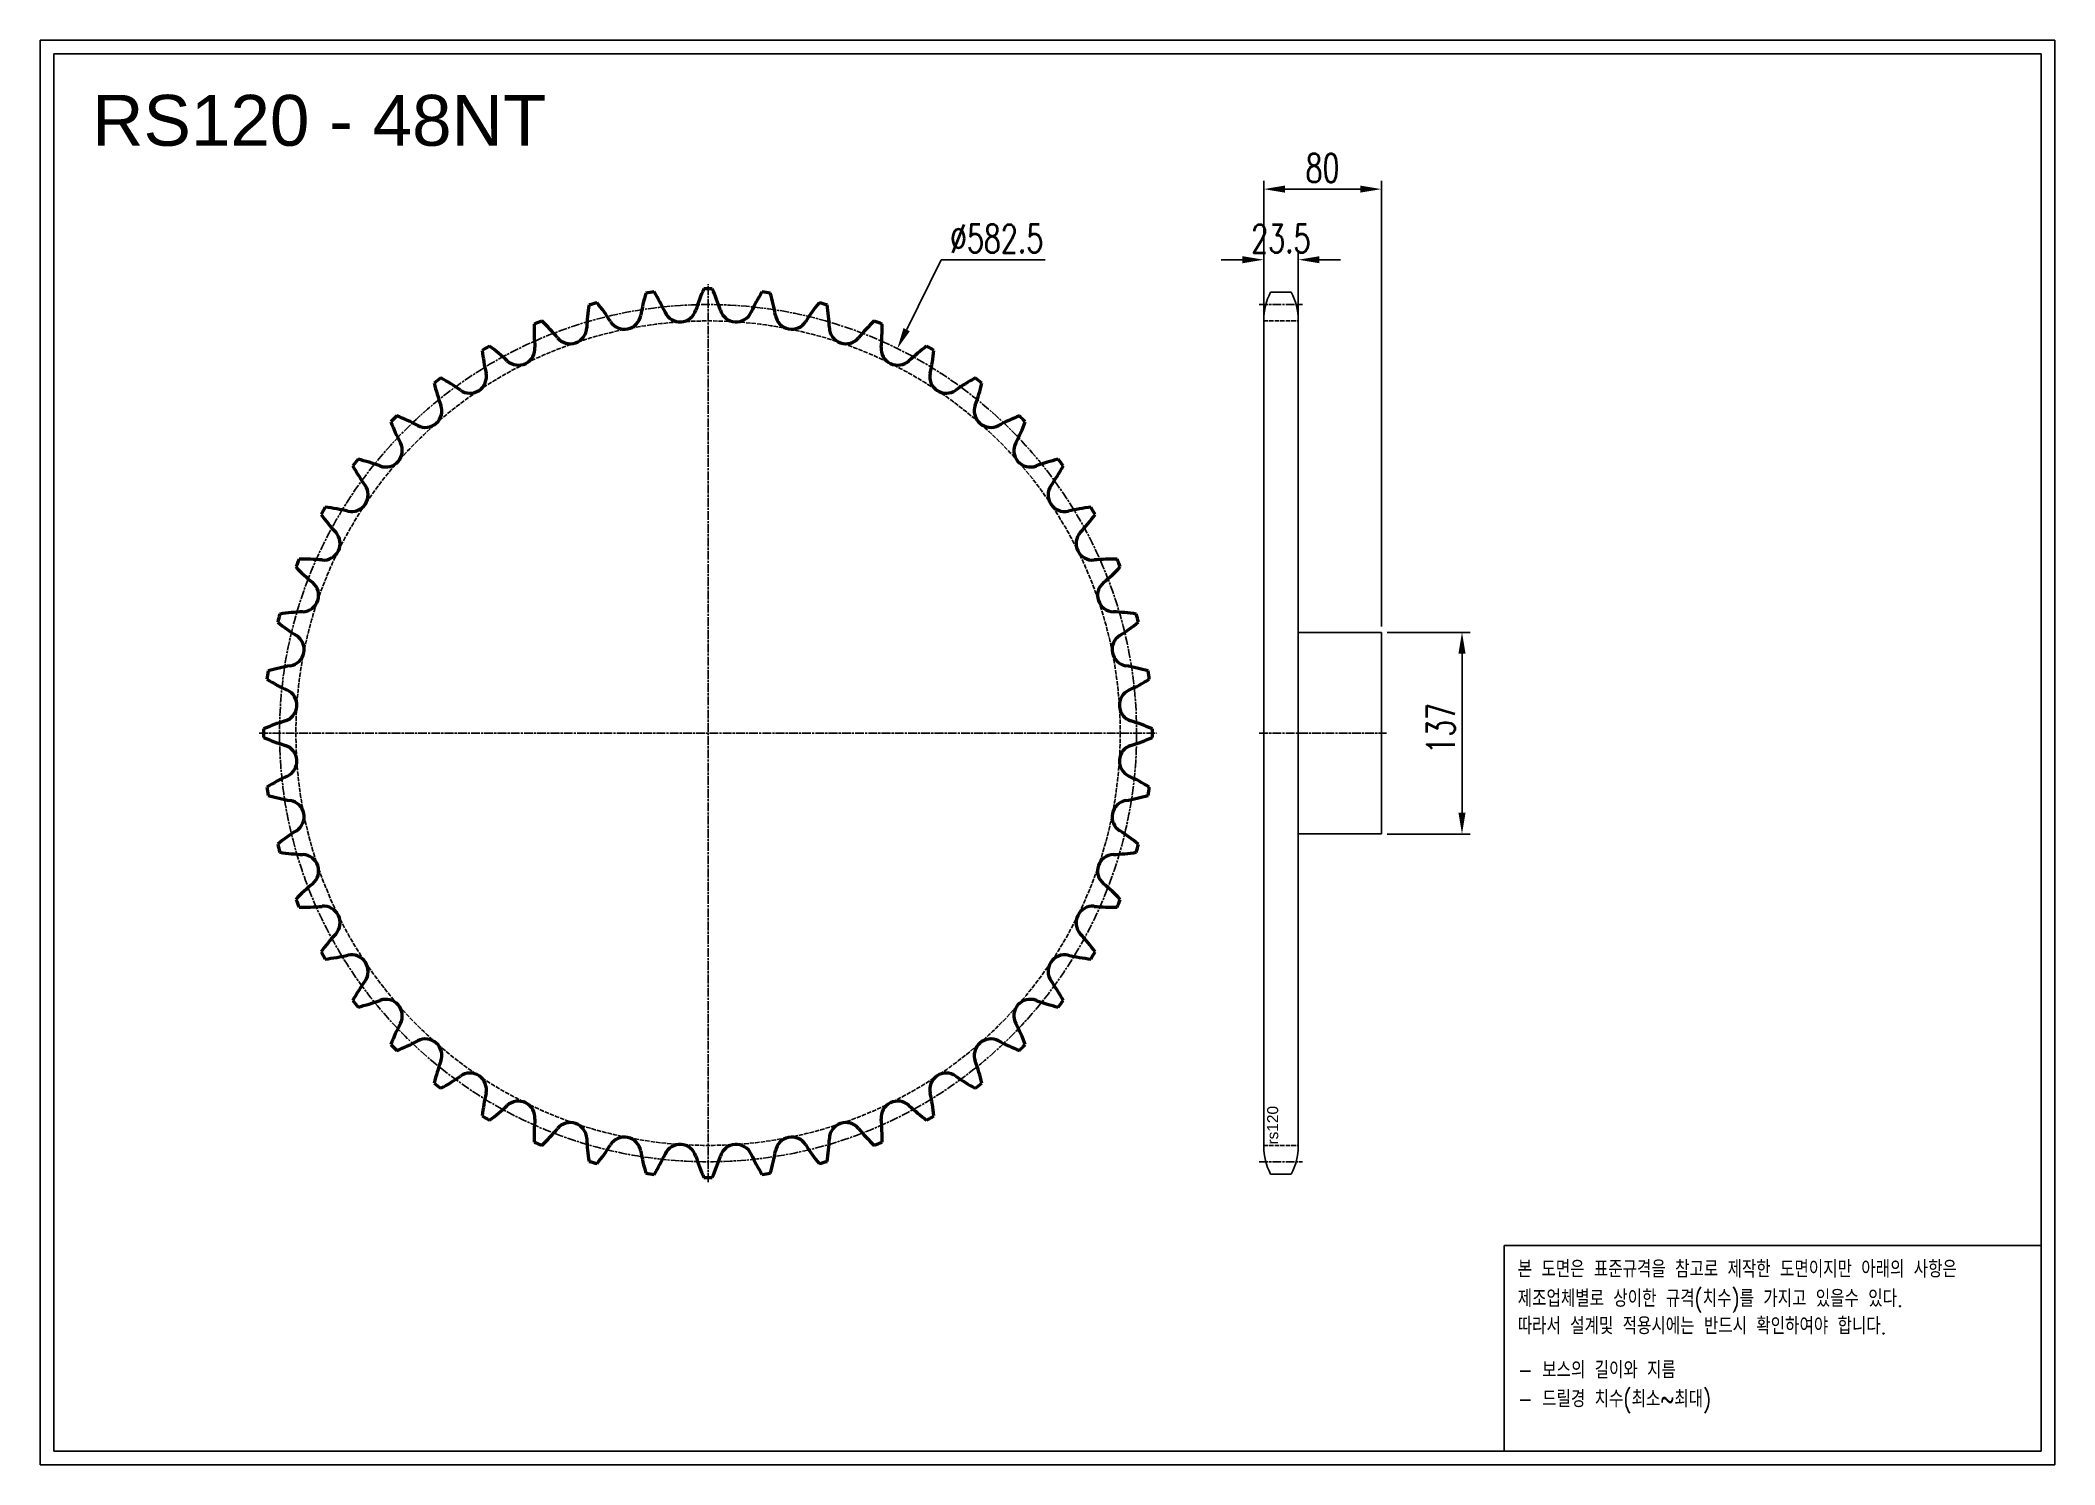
# Model space of a CAD drawing. Header units: millimetres. Extents: x -54037 to -52668, y 42126 to 43094.
import ezdxf

# ---------------------------------------------------------------- set-up
doc = ezdxf.new("R2010")
doc.units = ezdxf.units.MM
for name, pattern in [('AM_ISO02W050', [7.5, 6, -1.5]), ('AM_ISO02W050x2', [3.75, 3, -0.75]), ('AM_ISO08W050', [18, 12, -1.5, 3, -1.5]), ('AM_ISO08W050x2', [9, 6, -0.75, 1.5, -0.75])]:
    doc.linetypes.add(name, pattern=pattern)
for name, color, linetype, lineweight in [('AM_0N', 7, 'Continuous', 50), ('AM_3N', 6, 'AM_ISO02W050', 25), ('AM_7', 4, 'AM_ISO08W050', 25), ('AM_7N', 4, 'AM_ISO08W050', 25)]:
    doc.layers.add(name, color=color, linetype=linetype, lineweight=lineweight)
doc.layers.add('S-DIM', color=7, linetype='Continuous')
doc.styles.add('HAN', font='ROMANS.shx', dxfattribs={"width": 0.7, "bigfont": 'whgtxt.shx'})
doc.styles.add('HSG', font='SIMPLEX.shx', dxfattribs={"width": 0.7, "bigfont": 'HSG.shx'})
doc.styles.get("Standard").update_dxf_attribs({"font": 'arial.ttf'})
doc.dimstyles.new('APP32', dxfattribs={"dimscale": 8, "dimtxt": 2.4, "dimasz": 1.8, "dimexe": 0.7, "dimexo": 0.5, "dimgap": 0.6, "dimtad": 1, "dimtoh": 1, "dimdec": 1, "dimrnd": 0.01, "dimzin": 9, "dimdsep": 46, "dimtxsty": 'HSG', "dimcen": 0, "dimclrd": 1, "dimclre": 1, "dimclrt": 256, "dimazin": 2, "dimtp": 1, "dimtm": 1, "dimtfac": 0.5, "dimtdec": 1, "dimtofl": 0, "dimtmove": 0, "dimatfit": 3, "dimfxl": 0, "dimtvp": 1, "dimtolj": 2, "dimlwd": -1, "dimlwe": -1, "dimarcsym": 0})

# ---------------------------------------------------------------- blocks, each defined once
blk = doc.blocks.new('*D1')
at = {"layer": 'Defpoints', "color": 0, "transparency": 16777216}
for p in [(-53454.2, 42884.4), (-53711.4, 42361.7)]:
    blk.add_point(p, dxfattribs=at)
at = {"layer": 'S-DIM', "color": 1, "transparency": 16777216}
for p, q in [((-53424.5, 42944.8), (-53447.8, 42897.3)), ((-53353.7, 42944.8), (-53424.5, 42944.8))]:
    blk.add_line(p, q, dxfattribs=at)
blk.add_solid([(-53450, 42898.4), (-53445.7, 42896.2), (-53454.2, 42884.4)], dxfattribs=at)
at = {"layer": 'S-DIM', "transparency": 16777216, "insert": (-53386.7, 42959.2), "char_height": 19.2, "attachment_point": 5, "style": 'HSG'}
blk.add_mtext('\\A2;∅582.5', dxfattribs=at)
blk = doc.blocks.new('*D2')
at = {"layer": 'Defpoints', "color": 0, "transparency": 16777216}
for p in [(-53125.2, 42691.5), (-53125.2, 42554.5), (-53070.4, 42554.5)]:
    blk.add_point(p, dxfattribs=at)
at = {"layer": 'S-DIM', "color": 1, "transparency": 16777216}
for p, q in [((-53121.2, 42691.5), (-53064.8, 42691.5)), ((-53070.4, 42677.1), (-53070.4, 42568.9)), ((-53121.2, 42554.5), (-53064.8, 42554.5))]:
    blk.add_line(p, q, dxfattribs=at)
for points in [[(-53072.8, 42677.1), (-53068, 42677.1), (-53070.4, 42691.5)], [(-53072.8, 42568.9), (-53068, 42568.9), (-53070.4, 42554.5)]]:
    blk.add_solid(points, dxfattribs=at)
at = {"layer": 'S-DIM', "transparency": 16777216, "insert": (-53084.8, 42626.3), "char_height": 19.2, "attachment_point": 5, "rotation": 90, "style": 'HSG'}
blk.add_mtext('\\A2;137', dxfattribs=at)
blk = doc.blocks.new('*D3')
at = {"layer": 'Defpoints', "color": 0, "transparency": 16777216}
for p in [(-53181.7, 42944.8), (-53205.2, 42903.2), (-53181.7, 42903.2)]:
    blk.add_point(p, dxfattribs=at)
at = {"layer": 'S-DIM', "color": 1, "transparency": 16777216}
for p, q in [((-53205.2, 42907.2), (-53205.2, 42950.4)), ((-53181.7, 42907.2), (-53181.7, 42950.4)), ((-53219.6, 42944.8), (-53234, 42944.8)), ((-53167.3, 42944.8), (-53152.9, 42944.8))]:
    blk.add_line(p, q, dxfattribs=at)
for points in [[(-53219.6, 42947.2), (-53219.6, 42942.4), (-53205.2, 42944.8)], [(-53167.3, 42947.2), (-53167.3, 42942.4), (-53181.7, 42944.8)]]:
    blk.add_solid(points, dxfattribs=at)
at = {"layer": 'S-DIM', "transparency": 16777216, "insert": (-53193.5, 42959.2), "char_height": 19.2, "attachment_point": 5, "style": 'HSG'}
blk.add_mtext('\\A2;23.5', dxfattribs=at)
blk = doc.blocks.new('*D4')
at = {"layer": 'Defpoints', "color": 0, "transparency": 16777216}
for p in [(-53125.2, 42992.8), (-53205.2, 42903.2), (-53125.2, 42691.5)]:
    blk.add_point(p, dxfattribs=at)
at = {"layer": 'S-DIM', "color": 1, "transparency": 16777216}
for p, q in [((-53205.2, 42907.2), (-53205.2, 42998.4)), ((-53190.8, 42992.8), (-53139.6, 42992.8)), ((-53125.2, 42695.5), (-53125.2, 42998.4))]:
    blk.add_line(p, q, dxfattribs=at)
for points in [[(-53190.8, 42995.2), (-53190.8, 42990.4), (-53205.2, 42992.8)], [(-53139.6, 42995.2), (-53139.6, 42990.4), (-53125.2, 42992.8)]]:
    blk.add_solid(points, dxfattribs=at)
at = {"layer": 'S-DIM', "transparency": 16777216, "insert": (-53165.2, 43007.2), "char_height": 19.2, "attachment_point": 5, "style": 'HSG'}
blk.add_mtext('\\A2;80', dxfattribs=at)
blk = doc.blocks.new('notice1')
at = {"color": 4}
blk.add_lwpolyline([(-22142.12, 1735.9), (-22053.8, 1735.9), (-22053.8, 1702.07), (-22142.12, 1702.07)], close=True, dxfattribs=at)
at = {"color": 4, "style": 'HAN', "width": 0.8}
for s, p in [('본 도면은 표준규격을 참고로 제작한 도면이지만 아래의 사항은', (-22139.9, 1730.62)), ('제조업체별로 상이한 규격(치수)를 가지고 있을수 있다.', (-22139.9, 1725.78)), ('따라서 설계및 적용시에는 반드시 확인하여야 합니다.', (-22139.9, 1721.28)), ('- 보스의 길이와 지름', (-22139.9, 1714.03)), ('- 드릴경 치수(최소~최대)', (-22139.9, 1709.27))]:
    blk.add_text(s, height=2.7949, dxfattribs=at).set_placement(p)

msp = doc.modelspace()

# ---------------------------------------------------------------- linework, layer by layer
for p, q in [((-53200.47, 42922.73), (-53186.44, 42922.73)), ((-53205.2, 42903.73), (-53205.2, 42342.36)), ((-53181.7, 42903.73), (-53181.7, 42342.36)), ((-53181.7, 42691.54), (-53125.2, 42691.54)), ((-53125.2, 42691.54), (-53125.2, 42554.54)), ((-53125.2, 42554.54), (-53181.7, 42554.54)), ((-53200.47, 42323.36), (-53186.44, 42323.36))]:
    msp.add_line(p, q)
for points in [[(-54036.7, 43093.94), (-52667.56, 43093.94), (-52667.56, 42125.86), (-54036.7, 42125.86)], [(-54027.48, 43084.72), (-52676.78, 43084.72), (-52676.78, 42135.08), (-54027.48, 42135.08)]]:
    msp.add_lwpolyline(points, close=True)
for centre, start, end in [((-53164.7, 42903.73), 152.02179, 180), ((-53222.2, 42903.73), 0, 27.97821), ((-53164.7, 42342.36), 180, 207.97821), ((-53222.2, 42342.36), 332.02179, 0)]:
    msp.add_arc(centre, 40.5, start, end)
at = {"layer": 'AM_0N'}
for centre, radius, start, end in [((-53582.82, 42623.04), 302.08, 96.95895, 98.04105), ((-53733.27, 42853.4), 133.38, 24.6875, 31.39948), ((-53463.73, 42871.07), 133.38, 156.10052, 162.8125), ((-53582.82, 42623.04), 302.08, 89.45895, 90.54105), ((-53701.91, 42871.07), 133.38, 17.1875, 23.89948), ((-53432.38, 42853.4), 133.38, 148.60052, 155.3125), ((-53582.82, 42623.04), 302.08, 81.95895, 83.04105), ((-53531.98, 42893.44), 133.38, 171.10052, 177.8125), ((-53582.82, 42623.04), 302.08, 104.45895, 105.54105), ((-53762.05, 42831.79), 133.38, 32.1875, 38.89948), ((-53497.12, 42884.49), 133.38, 163.60052, 170.3125), ((-53601.88, 42913.8), 11.23, 204.6875, 342.8125), ((-53563.76, 42913.8), 11.23, 197.1875, 335.3125), ((-53668.52, 42884.49), 133.38, 9.6875, 16.39948), ((-53403.59, 42831.79), 133.38, 141.10052, 147.8125), ((-53582.82, 42623.04), 302.08, 74.45895, 75.54105), ((-53633.66, 42893.44), 133.38, 2.1875, 8.89948), ((-53567.71, 42897.76), 133.38, 178.60052, 185.3125), ((-53582.82, 42623.04), 302.08, 111.95895, 113.04105), ((-53787.76, 42806.62), 133.38, 39.6875, 46.39948), ((-53676.48, 42898.96), 11.23, 219.6875, 357.8125), ((-53639.67, 42908.83), 11.23, 212.1875, 350.3125), ((-53525.98, 42908.83), 11.23, 189.6875, 327.8125), ((-53489.16, 42898.96), 11.23, 182.1875, 320.3125), ((-53377.88, 42806.62), 133.38, 133.60052, 140.3125), ((-53582.82, 42623.04), 302.08, 66.95895, 68.04105), ((-53597.93, 42897.76), 133.38, 354.6875, 1.39948), ((-53582.82, 42623.04), 302.08, 119.45895, 120.54105), ((-53603.7, 42897.39), 133.38, 186.10052, 192.8125), ((-53809.97, 42778.29), 133.38, 47.1875, 53.89948), ((-53711.7, 42884.37), 11.23, 227.1875, 5.3125), ((-53453.95, 42884.37), 11.23, 174.6875, 312.8125), ((-53355.67, 42778.29), 133.38, 126.10052, 132.8125), ((-53582.82, 42623.04), 302.08, 59.45895, 60.54105), ((-53561.94, 42897.39), 133.38, 347.1875, 353.89948), ((-53582.82, 42623.04), 302.08, 126.95895, 128.04105), ((-53639.33, 42892.31), 133.38, 193.60052, 200.3125), ((-53828.29, 42747.32), 133.38, 54.6875, 61.39948), ((-53744.71, 42865.32), 11.23, 234.6875, 12.8125), ((-53420.94, 42865.32), 11.23, 167.1875, 305.3125), ((-53337.35, 42747.32), 133.38, 118.60052, 125.3125), ((-53526.31, 42892.31), 133.38, 339.6875, 346.39948), ((-53582.82, 42623.04), 302.08, 51.95895, 53.04105), ((-53774.94, 42842.11), 11.23, 242.1875, 20.3125), ((-53390.7, 42842.11), 11.23, 159.6875, 297.8125), ((-53582.82, 42623.04), 302.08, 134.45895, 135.54105), ((-53673.99, 42882.63), 133.38, 201.10052, 207.8125), ((-53842.41, 42714.21), 133.38, 62.1875, 68.89948), ((-53323.23, 42714.21), 133.38, 111.10052, 117.8125), ((-53491.65, 42882.63), 133.38, 332.1875, 338.89948), ((-53582.82, 42623.04), 302.08, 44.45895, 45.54105), ((-53801.89, 42815.16), 11.23, 249.6875, 27.8125), ((-53363.75, 42815.16), 11.23, 152.1875, 290.3125), ((-53582.82, 42623.04), 302.08, 141.95895, 143.04105), ((-53707.1, 42868.51), 133.38, 208.60052, 215.3125), ((-53852.09, 42679.55), 133.38, 69.6875, 76.39948), ((-53313.55, 42679.55), 133.38, 103.60052, 110.3125), ((-53458.55, 42868.51), 133.38, 324.6875, 331.39948), ((-53582.82, 42623.04), 302.08, 36.95895, 38.04105), ((-53825.1, 42784.93), 11.23, 257.1875, 35.3125), ((-53340.55, 42784.93), 11.23, 144.6875, 282.8125), ((-53582.82, 42623.04), 302.08, 149.45895, 150.54105), ((-53857.17, 42643.92), 133.38, 77.1875, 83.89948), ((-53308.48, 42643.92), 133.38, 96.10052, 102.8125), ((-53582.82, 42623.04), 302.08, 29.45895, 30.54105), ((-53738.07, 42850.19), 133.38, 216.10052, 222.8125), ((-53844.15, 42751.92), 11.23, 264.6875, 42.8125), ((-53321.49, 42751.92), 11.23, 137.1875, 275.3125), ((-53427.57, 42850.19), 133.38, 317.1875, 323.89948), ((-53582.82, 42623.04), 302.08, 156.95895, 158.04105), ((-53766.39, 42827.98), 133.38, 223.60052, 230.3125), ((-53857.54, 42607.93), 133.38, 84.6875, 91.39948), ((-53308.1, 42607.93), 133.38, 88.60052, 95.3125), ((-53399.25, 42827.98), 133.38, 309.6875, 316.39948), ((-53582.82, 42623.04), 302.08, 21.95895, 23.04105), ((-53858.74, 42716.7), 11.23, 272.1875, 50.3125), ((-53306.9, 42716.7), 11.23, 129.6875, 267.8125), ((-53582.82, 42623.04), 302.08, 164.45895, 165.54105), ((-53853.22, 42572.2), 133.38, 92.1875, 98.89948), ((-53312.42, 42572.2), 133.38, 81.10052, 87.8125), ((-53582.82, 42623.04), 302.08, 14.45895, 15.54105), ((-53791.57, 42802.27), 133.38, 231.10052, 237.8125), ((-53374.07, 42802.27), 133.38, 302.1875, 308.89948), ((-53868.6, 42679.89), 11.23, 279.6875, 57.8125), ((-53297.04, 42679.89), 11.23, 122.1875, 260.3125), ((-53582.82, 42623.04), 302.08, 171.95895, 173.04105), ((-53844.27, 42537.34), 133.38, 99.6875, 106.39948), ((-53321.37, 42537.34), 133.38, 73.60052, 80.3125), ((-53582.82, 42623.04), 302.08, 6.95895, 8.04105), ((-53813.18, 42773.49), 133.38, 238.60052, 245.3125), ((-53873.58, 42642.1), 11.23, 287.1875, 65.3125), ((-53292.06, 42642.1), 11.23, 114.6875, 252.8125), ((-53352.46, 42773.49), 133.38, 294.6875, 301.39948), ((-53582.82, 42623.04), 302.08, 179.45895, 180.54105), ((-53830.85, 42503.95), 133.38, 107.1875, 113.89948), ((-53334.8, 42503.95), 133.38, 66.10052, 72.8125), ((-53582.82, 42623.04), 302.08, 359.45895, 0.54105), ((-53830.85, 42742.13), 133.38, 246.10052, 252.8125), ((-53873.58, 42603.99), 11.23, 294.6875, 72.8125), ((-53292.06, 42603.99), 11.23, 107.1875, 245.3125), ((-53334.8, 42742.13), 133.38, 287.1875, 293.89948), ((-53813.18, 42472.6), 133.38, 114.6875, 121.39948), ((-53582.82, 42623.04), 302.08, 186.95895, 188.04105), ((-53844.27, 42708.74), 133.38, 253.60052, 260.3125), ((-53321.37, 42708.74), 133.38, 279.6875, 286.39948), ((-53352.46, 42472.6), 133.38, 58.60052, 65.3125), ((-53582.82, 42623.04), 302.08, 351.95895, 353.04105), ((-53868.6, 42566.2), 11.23, 302.1875, 80.3125), ((-53297.04, 42566.2), 11.23, 99.6875, 237.8125), ((-53791.57, 42443.82), 133.38, 122.1875, 128.89948), ((-53374.07, 42443.82), 133.38, 51.10052, 57.8125), ((-53582.82, 42623.04), 302.08, 194.45895, 195.54105), ((-53853.22, 42673.88), 133.38, 261.10052, 267.8125), ((-53858.74, 42529.38), 11.23, 309.6875, 87.8125), ((-53306.9, 42529.38), 11.23, 92.1875, 230.3125), ((-53312.42, 42673.88), 133.38, 272.1875, 278.89948), ((-53582.82, 42623.04), 302.08, 344.45895, 345.54105), ((-53766.39, 42418.1), 133.38, 129.6875, 136.39948), ((-53399.25, 42418.1), 133.38, 43.60052, 50.3125), ((-53582.82, 42623.04), 302.08, 201.95895, 203.04105), ((-53857.54, 42638.15), 133.38, 268.60052, 275.3125), ((-53844.15, 42494.17), 11.23, 317.1875, 95.3125), ((-53321.49, 42494.17), 11.23, 84.6875, 222.8125), ((-53308.1, 42638.15), 133.38, 264.6875, 271.39948), ((-53582.82, 42623.04), 302.08, 336.95895, 338.04105), ((-53738.07, 42395.89), 133.38, 137.1875, 143.89948), ((-53427.57, 42395.89), 133.38, 36.10052, 42.8125), ((-53582.82, 42623.04), 302.08, 209.45895, 210.54105), ((-53857.17, 42602.17), 133.38, 276.10052, 282.8125), ((-53825.1, 42461.16), 11.23, 324.6875, 102.8125), ((-53340.55, 42461.16), 11.23, 77.1875, 215.3125), ((-53308.48, 42602.17), 133.38, 257.1875, 263.89948), ((-53582.82, 42623.04), 302.08, 329.45895, 330.54105), ((-53707.1, 42377.57), 133.38, 144.6875, 151.39948), ((-53458.55, 42377.57), 133.38, 28.60052, 35.3125), ((-53582.82, 42623.04), 302.08, 216.95895, 218.04105), ((-53852.09, 42566.53), 133.38, 283.60052, 290.3125), ((-53801.89, 42430.92), 11.23, 332.1875, 110.3125), ((-53363.75, 42430.92), 11.23, 69.6875, 207.8125), ((-53313.55, 42566.53), 133.38, 249.6875, 256.39948), ((-53582.82, 42623.04), 302.08, 321.95895, 323.04105), ((-53673.99, 42363.45), 133.38, 152.1875, 158.89948), ((-53491.65, 42363.45), 133.38, 21.10052, 27.8125), ((-53582.82, 42623.04), 302.08, 224.45895, 225.54105), ((-53842.41, 42531.87), 133.38, 291.10052, 297.8125), ((-53774.94, 42403.97), 11.23, 339.6875, 117.8125), ((-53390.7, 42403.97), 11.23, 62.1875, 200.3125), ((-53323.23, 42531.87), 133.38, 242.1875, 248.89948), ((-53582.82, 42623.04), 302.08, 314.45895, 315.54105), ((-53639.33, 42353.77), 133.38, 159.6875, 166.39948), ((-53828.29, 42498.77), 133.38, 298.60052, 305.3125), ((-53744.71, 42380.77), 11.23, 347.1875, 125.3125), ((-53420.94, 42380.77), 11.23, 54.6875, 192.8125), ((-53337.35, 42498.77), 133.38, 234.6875, 241.39948), ((-53526.31, 42353.77), 133.38, 13.60052, 20.3125), ((-53582.82, 42623.04), 302.08, 231.95895, 233.04105), ((-53603.7, 42348.7), 133.38, 167.1875, 173.89948), ((-53561.94, 42348.7), 133.38, 6.10052, 12.8125), ((-53582.82, 42623.04), 302.08, 306.95895, 308.04105), ((-53582.82, 42623.04), 302.08, 239.45895, 240.54105), ((-53809.97, 42467.79), 133.38, 306.10052, 312.8125), ((-53711.7, 42361.71), 11.23, 354.6875, 132.8125), ((-53453.95, 42361.71), 11.23, 47.1875, 185.3125), ((-53355.67, 42467.79), 133.38, 227.1875, 233.89948), ((-53582.82, 42623.04), 302.08, 299.45895, 300.54105), ((-53567.71, 42348.32), 133.38, 174.6875, 181.39948), ((-53787.76, 42439.47), 133.38, 313.60052, 320.3125), ((-53676.48, 42347.12), 11.23, 2.1875, 140.3125), ((-53639.67, 42337.26), 11.23, 9.6875, 147.8125), ((-53525.98, 42337.26), 11.23, 32.1875, 170.3125), ((-53489.16, 42347.12), 11.23, 39.6875, 177.8125), ((-53377.88, 42439.47), 133.38, 219.6875, 226.39948), ((-53597.93, 42348.32), 133.38, 358.60052, 5.3125), ((-53582.82, 42623.04), 302.08, 246.95895, 248.04105), ((-53531.98, 42352.64), 133.38, 182.1875, 188.89948), ((-53762.05, 42414.29), 133.38, 321.10052, 327.8125), ((-53497.12, 42361.59), 133.38, 189.6875, 196.39948), ((-53733.27, 42392.68), 133.38, 328.60052, 335.3125), ((-53601.88, 42332.28), 11.23, 17.1875, 155.3125), ((-53463.73, 42375.02), 133.38, 197.1875, 203.89948), ((-53701.91, 42375.02), 133.38, 336.10052, 342.8125), ((-53563.76, 42332.28), 11.23, 24.6875, 162.8125), ((-53432.38, 42392.68), 133.38, 204.6875, 211.39948), ((-53668.52, 42361.59), 133.38, 343.60052, 350.3125), ((-53403.59, 42414.29), 133.38, 212.1875, 218.89948), ((-53633.66, 42352.64), 133.38, 351.10052, 357.8125), ((-53582.82, 42623.04), 302.08, 291.95895, 293.04105), ((-53582.82, 42623.04), 302.08, 254.45895, 255.54105), ((-53582.82, 42623.04), 302.08, 261.95895, 263.04105), ((-53582.82, 42623.04), 302.08, 269.45895, 270.54105), ((-53582.82, 42623.04), 302.08, 276.95895, 278.04105), ((-53582.82, 42623.04), 302.08, 284.45895, 285.54105)]:
    msp.add_arc(centre, radius, start, end, dxfattribs=at)
at = {"layer": 'AM_3N', "linetype": 'AM_ISO02W050x2'}
for p, q in [((-53205.2, 42903.2), (-53181.7, 42903.2)), ((-53205.2, 42342.89), (-53181.7, 42342.89))]:
    msp.add_line(p, q, dxfattribs=at)
msp.add_circle((-53582.82, 42623.04), 280.16, dxfattribs=at)
at = {"layer": 'AM_7', "linetype": 'AM_ISO08W050x2'}
for p, q in [((-53208.2, 42914.31), (-53178.7, 42914.31)), ((-53208.2, 42623.04), (-53121.77, 42623.04)), ((-53208.2, 42331.77), (-53178.7, 42331.77))]:
    msp.add_line(p, q, dxfattribs=at)
msp.add_circle((-53582.82, 42623.04), 291.27, dxfattribs=at)
at = {"layer": 'AM_7N', "linetype": 'AM_ISO08W050x2'}
for p, q in [((-53582.82, 42317.97), (-53582.82, 42928.12)), ((-53887.9, 42623.04), (-53277.75, 42623.04))]:
    msp.add_line(p, q, dxfattribs=at)

# ---------------------------------------------------------------- block references
at = {"xscale": 4.131952105881599, "yscale": 4.131952105881599, "zscale": 4.131952105881599}
msp.add_blockref('notice1', (38448.46, 35102.22), dxfattribs=at)

# ---------------------------------------------------------------- texts
msp.add_text('RS120 - 48NT', height=34.5744).set_placement((-54001.44, 43022.25))
msp.add_text('rs120', height=7.5, rotation=90).set_placement((-53195.36, 42343.47))

# ---------------------------------------------------------------- dimensions: what is measured, and where the dimension line sits
at = {"layer": 'S-DIM'}
dim = msp.add_linear_dim(base=(-53125.2, 42992.8), p1=(-53205.2, 42903.2), p2=(-53125.2, 42691.54), dimstyle='APP32', dxfattribs=at)
dim.commit()
dim.dimension.update_dxf_attribs({"geometry": '*D4', "text_midpoint": (-53165.2, 43007.2)})
dim = msp.add_diameter_dim_2p(p1=(-53711.45, 42361.71), p2=(-53454.2, 42884.37), dimstyle='APP32', dxfattribs=at)
dim.commit()
dim.dimension.update_dxf_attribs({"geometry": '*D1', "text_midpoint": (-53386.7, 42944.79), "dimtype": 131})
dim = msp.add_linear_dim(base=(-53181.7, 42944.8), p1=(-53205.2, 42903.2), p2=(-53181.7, 42903.2), dimstyle='APP32', dxfattribs=at)
dim.commit()
dim.dimension.update_dxf_attribs({"geometry": '*D3', "text_midpoint": (-53193.45, 42944.8), "dimtype": 128})
dim = msp.add_linear_dim(base=(-53070.35, 42554.54), p1=(-53125.2, 42691.54), p2=(-53125.2, 42554.54), angle=90, dimstyle='APP32', dxfattribs=at)
dim.commit()
dim.dimension.update_dxf_attribs({"geometry": '*D2', "text_midpoint": (-53070.35, 42626.26), "dimtype": 128})

doc.saveas('drawing.dxf')
